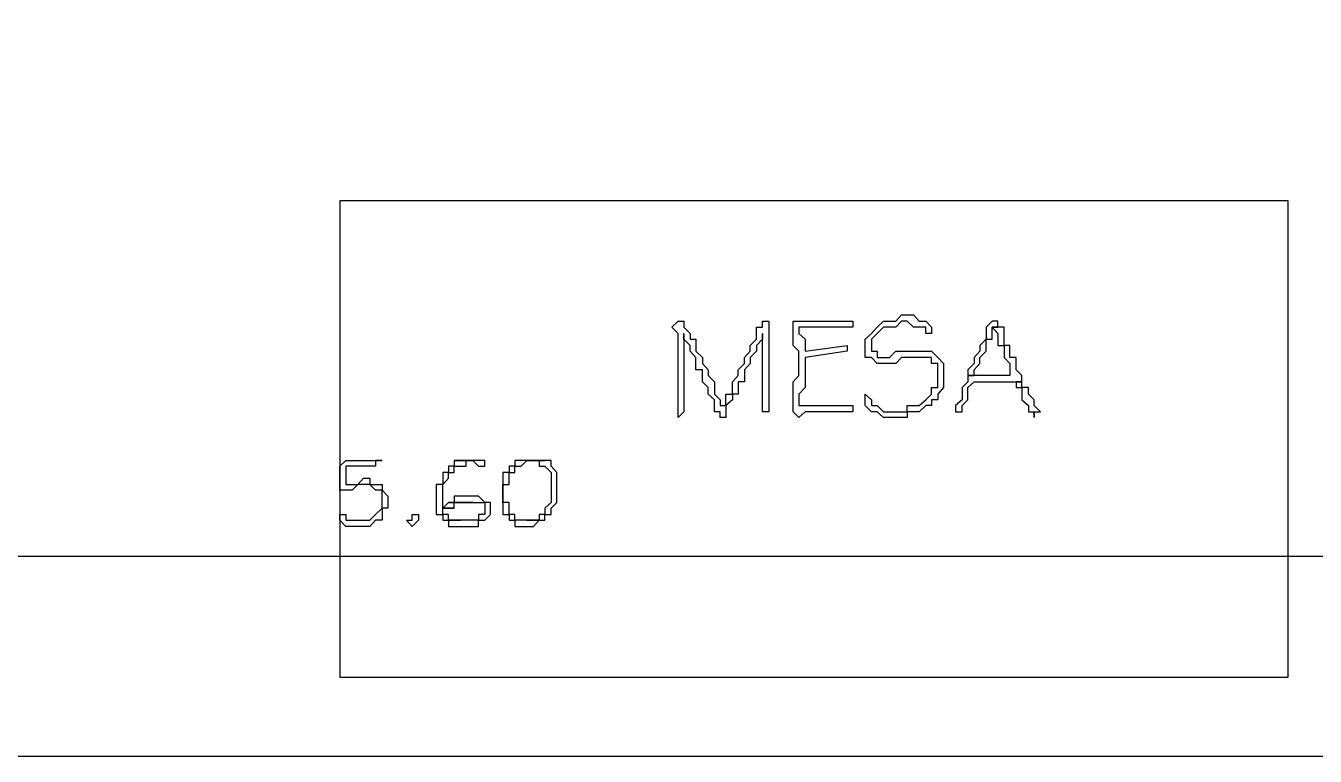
# Model space of a CAD drawing. Header units: millimetres. Extents: x -518.8 to -461.2, y 3.5 to 44.2.
# Drawn here: x -497.967 to -496.608, y 14.329 to 15.1 of the extents above; entities that cross this region are included whole.
import ezdxf

# ---------------------------------------------------------------- set-up
doc = ezdxf.new("R2010")
doc.units = ezdxf.units.MM
doc.header["$MEASUREMENT"] = 0
for name, color, linetype in [('10', 10, 'Continuous'), ('151', 151, 'Continuous'), ('16', 16, 'Continuous'), ('MYSOLIDS', 7, 'Continuous')]:
    doc.layers.add(name, color=color, linetype=linetype)

msp = doc.modelspace()

# ---------------------------------------------------------------- linework, layer by layer
at = {"layer": '10'}
msp.add_lwpolyline([(-500.3346, 15.8578), (-500.3346, 14.3293), (-500.3346, 14.3293), (-494.7203, 14.3293)], dxfattribs=at)
at = {"layer": '151'}
msp.add_lwpolyline([(-496.6361, 14.4127), (-496.6361, 14.915), (-497.6354, 14.915), (-497.6354, 14.4127), (-496.6361, 14.4127)], dxfattribs=at)
at = {"layer": '16'}
msp.add_lwpolyline([(-494.6692, 14.5398), (-500.3797, 14.5398)], dxfattribs=at)
at = {"layer": 'MYSOLIDS'}
for points in [[(-497.273, 14.7751), (-497.273, 14.7691), (-497.273, 14.7624), (-497.273, 14.7624), (-497.273, 14.7563), (-497.273, 14.7496), (-497.273, 14.7496), (-497.273, 14.7436), (-497.273, 14.7368), (-497.273, 14.7368), (-497.273, 14.7308), (-497.273, 14.7308), (-497.273, 14.724), (-497.273, 14.718), (-497.273, 14.7112), (-497.273, 14.7112), (-497.273, 14.7052), (-497.273, 14.6992), (-497.273, 14.6992), (-497.273, 14.6924), (-497.273, 14.6924), (-497.273, 14.6924), (-497.279, 14.6864), (-497.279, 14.6864), (-497.279, 14.6924), (-497.279, 14.6924), (-497.279, 14.6924), (-497.279, 14.6924), (-497.279, 14.6992), (-497.279, 14.6992), (-497.279, 14.6992), (-497.279, 14.7052), (-497.279, 14.7112), (-497.279, 14.7112), (-497.279, 14.718), (-497.279, 14.724), (-497.279, 14.7308), (-497.279, 14.7368), (-497.279, 14.7368), (-497.279, 14.7436), (-497.279, 14.7496), (-497.279, 14.7563), (-497.279, 14.7563), (-497.279, 14.7624), (-497.279, 14.7691), (-497.279, 14.7691), (-497.279, 14.7751), (-497.2857, 14.7819), (-497.2857, 14.7819), (-497.2857, 14.7819), (-497.2857, 14.7819), (-497.279, 14.7879), (-497.279, 14.7879), (-497.279, 14.7879), (-497.279, 14.7879), (-497.273, 14.7879), (-497.273, 14.7879), (-497.273, 14.7819), (-497.2662, 14.7751), (-497.2662, 14.7751), (-497.2662, 14.7691), (-497.2602, 14.7691), (-497.2602, 14.7624), (-497.2602, 14.7624), (-497.2602, 14.7563), (-497.2534, 14.7496), (-497.2534, 14.7496), (-497.2534, 14.7436), (-497.2474, 14.7368), (-497.2474, 14.7308), (-497.2474, 14.7308), (-497.2406, 14.724), (-497.2406, 14.724), (-497.2406, 14.718), (-497.2406, 14.7112), (-497.2346, 14.7052), (-497.2346, 14.7052), (-497.2346, 14.6992), (-497.2346, 14.6992), (-497.2286, 14.6992), (-497.2286, 14.7052), (-497.2286, 14.7052), (-497.2286, 14.7112), (-497.2218, 14.7112), (-497.2218, 14.718), (-497.2218, 14.724), (-497.2218, 14.724), (-497.2158, 14.7308), (-497.2158, 14.7368), (-497.2158, 14.7368), (-497.209, 14.7436), (-497.209, 14.7496), (-497.203, 14.7563), (-497.203, 14.7624), (-497.203, 14.7624), (-497.1963, 14.7691), (-497.1963, 14.7751), (-497.1963, 14.7751), (-497.1963, 14.7819), (-497.1902, 14.7819), (-497.1902, 14.7879), (-497.1902, 14.7879), (-497.1902, 14.7879), (-497.1902, 14.7879), (-497.1835, 14.7879), (-497.1835, 14.7879), (-497.1835, 14.7879), (-497.1835, 14.7879), (-497.1835, 14.6924), (-497.1835, 14.6924), (-497.1835, 14.6924), (-497.1835, 14.6924), (-497.1835, 14.6924), (-497.1902, 14.6924), (-497.1902, 14.6924), (-497.1902, 14.6924), (-497.1902, 14.6924), (-497.1902, 14.7751), (-497.1902, 14.7691), (-497.1963, 14.7624), (-497.1963, 14.7563), (-497.203, 14.7496), (-497.203, 14.7436), (-497.203, 14.7436), (-497.209, 14.7368), (-497.209, 14.7308), (-497.209, 14.724), (-497.2158, 14.724), (-497.2158, 14.718), (-497.2158, 14.718), (-497.2158, 14.7112), (-497.2218, 14.7112), (-497.2218, 14.7052), (-497.2218, 14.7052), (-497.2218, 14.7052), (-497.2286, 14.6992), (-497.2286, 14.6924), (-497.2286, 14.6864), (-497.2346, 14.6864), (-497.2346, 14.6864), (-497.2346, 14.6924), (-497.2346, 14.6924), (-497.2406, 14.6924), (-497.2406, 14.6992), (-497.2406, 14.6992), (-497.2406, 14.6992), (-497.2406, 14.7052), (-497.2474, 14.7112), (-497.2474, 14.718), (-497.2474, 14.718), (-497.2534, 14.724), (-497.2534, 14.7308), (-497.2534, 14.7368), (-497.2602, 14.7368), (-497.2602, 14.7436), (-497.2602, 14.7496), (-497.2602, 14.7496), (-497.2662, 14.7563), (-497.2662, 14.7624), (-497.2662, 14.7624), (-497.273, 14.7691), (-497.273, 14.7691), (-497.273, 14.7751), (-497.273, 14.7751), (-497.273, 14.7751), (-497.273, 14.7751), (-497.273, 14.7751)], [(-497.1451, 14.7563), (-497.1008, 14.7624), (-497.1008, 14.7624), (-497.1008, 14.7624), (-497.1008, 14.7624), (-497.1008, 14.7563), (-497.1008, 14.7563), (-497.1008, 14.7563), (-497.1008, 14.7563), (-497.1008, 14.7563), (-497.1008, 14.7563), (-497.1451, 14.7496), (-497.1451, 14.7496), (-497.1451, 14.7496), (-497.1451, 14.7436), (-497.1451, 14.7436), (-497.1451, 14.7436), (-497.1451, 14.7368), (-497.1451, 14.7308), (-497.1451, 14.724), (-497.1451, 14.724), (-497.1451, 14.718), (-497.1451, 14.718), (-497.1519, 14.7112), (-497.1519, 14.7052), (-497.1519, 14.7052), (-497.1519, 14.6992), (-497.1519, 14.6992), (-497.1451, 14.6992), (-497.1391, 14.6992), (-497.1331, 14.6992), (-497.1331, 14.6992), (-497.1263, 14.6992), (-497.1203, 14.6992), (-497.1203, 14.6992), (-497.1136, 14.6992), (-497.1075, 14.6992), (-497.1075, 14.6992), (-497.1008, 14.6992), (-497.1008, 14.6992), (-497.0948, 14.6992), (-497.0948, 14.6992), (-497.0948, 14.6992), (-497.0948, 14.6992), (-497.0948, 14.6924), (-497.1008, 14.6924), (-497.1075, 14.6924), (-497.1136, 14.6924), (-497.1136, 14.6924), (-497.1203, 14.6924), (-497.1203, 14.6924), (-497.1263, 14.6924), (-497.1331, 14.6924), (-497.1331, 14.6924), (-497.1391, 14.6924), (-497.1451, 14.6924), (-497.1451, 14.6924), (-497.1519, 14.6864), (-497.1519, 14.6864), (-497.1579, 14.6924), (-497.1579, 14.6924), (-497.1579, 14.6924), (-497.1579, 14.6924), (-497.1579, 14.6992), (-497.1579, 14.6992), (-497.1579, 14.7052), (-497.1579, 14.7112), (-497.1579, 14.7112), (-497.1579, 14.718), (-497.1579, 14.724), (-497.1519, 14.7308), (-497.1519, 14.7308), (-497.1519, 14.7368), (-497.1519, 14.7436), (-497.1519, 14.7436), (-497.1519, 14.7496), (-497.1519, 14.7563), (-497.1519, 14.7563), (-497.1579, 14.7624), (-497.1579, 14.7691), (-497.1579, 14.7751), (-497.1579, 14.7751), (-497.1579, 14.7819), (-497.1579, 14.7819), (-497.1579, 14.7819), (-497.1579, 14.7879), (-497.1579, 14.7879), (-497.1519, 14.7879), (-497.1519, 14.7879), (-497.1451, 14.7879), (-497.1391, 14.7879), (-497.1391, 14.7879), (-497.1391, 14.7879), (-497.1331, 14.7879), (-497.1263, 14.7879), (-497.1263, 14.7879), (-497.1203, 14.7879), (-497.1136, 14.7879), (-497.1075, 14.7879), (-497.1075, 14.7879), (-497.1008, 14.7879), (-497.1008, 14.7879), (-497.1008, 14.7879), (-497.0948, 14.7879), (-497.0948, 14.7879), (-497.0948, 14.7879), (-497.0948, 14.7879), (-497.0948, 14.7879), (-497.0948, 14.7819), (-497.1008, 14.7819), (-497.1008, 14.7819), (-497.1075, 14.7819), (-497.1136, 14.7819), (-497.1203, 14.7819), (-497.1263, 14.7819), (-497.1331, 14.7819), (-497.1391, 14.7819), (-497.1391, 14.7819), (-497.1451, 14.7819), (-497.1519, 14.7819), (-497.1519, 14.7751), (-497.1451, 14.7691), (-497.1451, 14.7691), (-497.1451, 14.7624), (-497.1451, 14.7624), (-497.1451, 14.7563), (-497.1451, 14.7563), (-497.1451, 14.7563), (-497.1451, 14.7563)], [(-497.0181, 14.7751), (-497.0181, 14.7751), (-497.0181, 14.7751), (-497.0181, 14.7819), (-497.0181, 14.7819), (-497.0248, 14.7819), (-497.0248, 14.7819), (-497.0308, 14.7819), (-497.0376, 14.7879), (-497.0376, 14.7879), (-497.0436, 14.7879), (-497.0496, 14.7819), (-497.0496, 14.7819), (-497.0564, 14.7819), (-497.0624, 14.7819), (-497.0624, 14.7819), (-497.0692, 14.7751), (-497.0692, 14.7751), (-497.0752, 14.7691), (-497.0752, 14.7624), (-497.0752, 14.7624), (-497.0752, 14.7563), (-497.0692, 14.7563), (-497.0692, 14.7496), (-497.0624, 14.7496), (-497.0624, 14.7496), (-497.0564, 14.7496), (-497.0564, 14.7496), (-497.0496, 14.7563), (-497.0436, 14.7563), (-497.0436, 14.7563), (-497.0376, 14.7563), (-497.0308, 14.7563), (-497.0248, 14.7563), (-497.0248, 14.7563), (-497.0181, 14.7563), (-497.0121, 14.7563), (-497.0121, 14.7563), (-497.0053, 14.7496), (-497.0053, 14.7496), (-497.0053, 14.7496), (-496.9993, 14.7436), (-496.9993, 14.7368), (-496.9993, 14.7308), (-496.9993, 14.7308), (-496.9993, 14.724), (-496.9993, 14.724), (-496.9993, 14.718), (-497.0053, 14.7112), (-497.0053, 14.7112), (-497.0053, 14.7052), (-497.0121, 14.7052), (-497.0121, 14.6992), (-497.0121, 14.6992), (-497.0181, 14.6992), (-497.0248, 14.6924), (-497.0248, 14.6924), (-497.0308, 14.6924), (-497.0376, 14.6924), (-497.0376, 14.6864), (-497.0436, 14.6864), (-497.0496, 14.6864), (-497.0564, 14.6864), (-497.0564, 14.6864), (-497.0624, 14.6864), (-497.0624, 14.6864), (-497.0692, 14.6924), (-497.0752, 14.6924), (-497.0752, 14.6924), (-497.082, 14.6992), (-497.082, 14.6992), (-497.082, 14.7052), (-497.082, 14.7052), (-497.082, 14.7052), (-497.082, 14.7052), (-497.082, 14.7112), (-497.082, 14.7112), (-497.0752, 14.7052), (-497.0752, 14.7052), (-497.0752, 14.7052), (-497.0752, 14.7052), (-497.0752, 14.6992), (-497.0692, 14.6992), (-497.0692, 14.6992), (-497.0624, 14.6924), (-497.0564, 14.6924), (-497.0564, 14.6924), (-497.0496, 14.6924), (-497.0436, 14.6924), (-497.0376, 14.6924), (-497.0376, 14.6992), (-497.0308, 14.6992), (-497.0248, 14.6992), (-497.0248, 14.6992), (-497.0181, 14.7052), (-497.0181, 14.7052), (-497.0181, 14.7052), (-497.0121, 14.7112), (-497.0121, 14.718), (-497.0053, 14.718), (-497.0053, 14.724), (-497.0053, 14.724), (-497.0053, 14.7308), (-497.0053, 14.7368), (-497.0053, 14.7436), (-497.0121, 14.7436), (-497.0121, 14.7436), (-497.0121, 14.7496), (-497.0181, 14.7496), (-497.0248, 14.7496), (-497.0248, 14.7496), (-497.0308, 14.7496), (-497.0308, 14.7496), (-497.0376, 14.7496), (-497.0436, 14.7496), (-497.0496, 14.7436), (-497.0564, 14.7436), (-497.0564, 14.7436), (-497.0624, 14.7436), (-497.0692, 14.7436), (-497.0692, 14.7436), (-497.0752, 14.7496), (-497.0752, 14.7496), (-497.082, 14.7496), (-497.082, 14.7563), (-497.082, 14.7624), (-497.082, 14.7624), (-497.082, 14.7691), (-497.082, 14.7691), (-497.0752, 14.7751), (-497.0752, 14.7751), (-497.0692, 14.7819), (-497.0692, 14.7819), (-497.0624, 14.7879), (-497.0624, 14.7879), (-497.0564, 14.7879), (-497.0496, 14.7879), (-497.0496, 14.7879), (-497.0436, 14.7947), (-497.0376, 14.7947), (-497.0376, 14.7947), (-497.0308, 14.7947), (-497.0248, 14.7879), (-497.0248, 14.7879), (-497.0181, 14.7879), (-497.0181, 14.7879), (-497.0121, 14.7819), (-497.0121, 14.7819), (-497.0121, 14.7751), (-497.0121, 14.7751), (-497.0181, 14.7751), (-497.0181, 14.7751), (-497.0181, 14.7751), (-497.0181, 14.7751), (-497.0181, 14.7751)], [(-496.9481, 14.7879), (-496.9481, 14.7879), (-496.9481, 14.7879), (-496.9481, 14.7879), (-496.9481, 14.7879), (-496.9542, 14.7819), (-496.9542, 14.7751), (-496.9542, 14.7691), (-496.9609, 14.7624), (-496.9609, 14.7563), (-496.9669, 14.7496), (-496.9669, 14.7496), (-496.9669, 14.7496), (-496.9669, 14.7436), (-496.9737, 14.7368), (-496.9737, 14.7308), (-496.9737, 14.7308), (-496.9669, 14.7308), (-496.9669, 14.7308), (-496.9669, 14.7368), (-496.9609, 14.7436), (-496.9609, 14.7436), (-496.9609, 14.7496), (-496.9609, 14.7496), (-496.9542, 14.7563), (-496.9542, 14.7563), (-496.9542, 14.7624), (-496.9542, 14.7691), (-496.9481, 14.7691), (-496.9481, 14.7751), (-496.9481, 14.7819), (-496.9421, 14.7819), (-496.9421, 14.7879), (-496.9421, 14.7879), (-496.9481, 14.7879), (-496.9481, 14.7879)], [(-496.9421, 14.7819), (-496.9481, 14.7819), (-496.9421, 14.7751), (-496.9421, 14.7751), (-496.9421, 14.7691), (-496.9421, 14.7624), (-496.9354, 14.7624), (-496.9354, 14.7563), (-496.9354, 14.7563), (-496.9354, 14.7496), (-496.9293, 14.7436), (-496.9293, 14.7436), (-496.9293, 14.7368), (-496.9293, 14.7308), (-496.9669, 14.7308), (-496.9737, 14.7308), (-496.9737, 14.724), (-496.9797, 14.718), (-496.9797, 14.718), (-496.9797, 14.7112), (-496.9797, 14.7112), (-496.9797, 14.7052), (-496.9865, 14.6992), (-496.9865, 14.6924), (-496.9865, 14.6924), (-496.9865, 14.6924), (-496.9797, 14.6924), (-496.9797, 14.6924), (-496.9797, 14.6924), (-496.9797, 14.6992), (-496.9737, 14.7052), (-496.9737, 14.7052), (-496.9737, 14.7112), (-496.9737, 14.7112), (-496.9737, 14.718), (-496.9669, 14.724), (-496.9226, 14.724), (-496.9166, 14.724), (-496.9166, 14.7308), (-496.9226, 14.7368), (-496.9226, 14.7368), (-496.9226, 14.7436), (-496.9226, 14.7496), (-496.9293, 14.7496), (-496.9293, 14.7563), (-496.9293, 14.7563), (-496.9293, 14.7624), (-496.9354, 14.7624), (-496.9354, 14.7691), (-496.9354, 14.7691), (-496.9354, 14.7751), (-496.9354, 14.7819), (-496.9421, 14.7819), (-496.9421, 14.7819)], [(-496.9166, 14.724), (-496.9226, 14.724), (-496.9226, 14.724), (-496.9226, 14.718), (-496.9166, 14.718), (-496.9166, 14.7112), (-496.9166, 14.7052), (-496.9098, 14.6992), (-496.9098, 14.6924), (-496.9038, 14.6924), (-496.9038, 14.6924), (-496.9038, 14.6864), (-496.9038, 14.6924), (-496.897, 14.6924), (-496.9038, 14.6992), (-496.9038, 14.6992), (-496.9038, 14.7052), (-496.9098, 14.7112), (-496.9098, 14.718), (-496.9166, 14.718), (-496.9166, 14.724), (-496.9166, 14.724)], [(-497.6293, 14.6353), (-497.6293, 14.6353), (-497.6293, 14.6285), (-497.6293, 14.6285), (-497.6293, 14.6225), (-497.6293, 14.6225), (-497.6293, 14.6157), (-497.6293, 14.6157), (-497.6293, 14.6157), (-497.6226, 14.6157), (-497.6226, 14.6157), (-497.6226, 14.6157), (-497.6166, 14.6157), (-497.6166, 14.6157), (-497.6105, 14.6225), (-497.6105, 14.6225), (-497.6105, 14.6225), (-497.6038, 14.6225), (-497.6038, 14.6157), (-497.5978, 14.6157), (-497.5978, 14.6157), (-497.591, 14.6157), (-497.591, 14.6157), (-497.591, 14.6097), (-497.591, 14.6097), (-497.585, 14.6037), (-497.585, 14.6037), (-497.585, 14.5969), (-497.585, 14.5969), (-497.585, 14.5969), (-497.585, 14.5909), (-497.585, 14.5909), (-497.591, 14.5909), (-497.591, 14.5842), (-497.591, 14.5842), (-497.591, 14.5782), (-497.5978, 14.5782), (-497.5978, 14.5782), (-497.5978, 14.5782), (-497.6038, 14.5714), (-497.6038, 14.5714), (-497.6105, 14.5714), (-497.6105, 14.5714), (-497.6166, 14.5714), (-497.6166, 14.5714), (-497.6226, 14.5714), (-497.6226, 14.5714), (-497.6293, 14.5714), (-497.6293, 14.5714), (-497.6293, 14.5714), (-497.6354, 14.5782), (-497.6354, 14.5782), (-497.6354, 14.5842), (-497.6354, 14.5842), (-497.6354, 14.5842), (-497.6354, 14.5842), (-497.6354, 14.5842), (-497.6293, 14.5842), (-497.6293, 14.5842), (-497.6293, 14.5782), (-497.6293, 14.5782), (-497.6293, 14.5782), (-497.6226, 14.5782), (-497.6226, 14.5782), (-497.6226, 14.5782), (-497.6166, 14.5782), (-497.6166, 14.5782), (-497.6166, 14.5782), (-497.6105, 14.5782), (-497.6105, 14.5782), (-497.6038, 14.5782), (-497.6038, 14.5782), (-497.5978, 14.5842), (-497.5978, 14.5842), (-497.5978, 14.5842), (-497.5978, 14.5842), (-497.591, 14.5909), (-497.591, 14.5909), (-497.591, 14.5969), (-497.591, 14.5969), (-497.591, 14.6037), (-497.591, 14.6037), (-497.591, 14.6097), (-497.5978, 14.6097), (-497.5978, 14.6097), (-497.5978, 14.6097), (-497.6038, 14.6157), (-497.6038, 14.6157), (-497.6105, 14.6157), (-497.6105, 14.6157), (-497.6105, 14.6157), (-497.6166, 14.6157), (-497.6166, 14.6157), (-497.6166, 14.6157), (-497.6226, 14.6097), (-497.6226, 14.6097), (-497.6293, 14.6097), (-497.6293, 14.6097), (-497.6293, 14.6097), (-497.6293, 14.6097), (-497.6354, 14.6097), (-497.6354, 14.6097), (-497.6354, 14.6097), (-497.6354, 14.6097), (-497.6354, 14.6157), (-497.6354, 14.6157), (-497.6354, 14.6225), (-497.6354, 14.6225), (-497.6354, 14.6285), (-497.6354, 14.6285), (-497.6354, 14.6353), (-497.6354, 14.6353), (-497.6354, 14.6353), (-497.6293, 14.6413), (-497.6293, 14.6413), (-497.6293, 14.6413), (-497.6293, 14.6413), (-497.6226, 14.6413), (-497.6226, 14.6413), (-497.6166, 14.6413), (-497.6166, 14.6413), (-497.6105, 14.6413), (-497.6105, 14.6413), (-497.6038, 14.6413), (-497.6038, 14.6413), (-497.5978, 14.6413), (-497.5978, 14.6413), (-497.5978, 14.6413), (-497.591, 14.6413), (-497.591, 14.6413), (-497.591, 14.6413), (-497.591, 14.6413), (-497.591, 14.6413), (-497.591, 14.6413), (-497.591, 14.6413), (-497.591, 14.6413), (-497.591, 14.6413), (-497.5978, 14.6413), (-497.5978, 14.6353), (-497.6038, 14.6353), (-497.6038, 14.6353), (-497.6105, 14.6353), (-497.6166, 14.6353), (-497.6226, 14.6353), (-497.6226, 14.6353), (-497.6293, 14.6353), (-497.6293, 14.6353), (-497.6293, 14.6353), (-497.6293, 14.6353), (-497.6293, 14.6353)], [(-497.5151, 14.6413), (-497.5151, 14.6353), (-497.5151, 14.6353), (-497.5211, 14.6353), (-497.5211, 14.6285), (-497.5211, 14.6285), (-497.5271, 14.6285), (-497.5271, 14.6285), (-497.5271, 14.6225), (-497.5271, 14.6225), (-497.5271, 14.6157), (-497.5339, 14.6157), (-497.5339, 14.6157), (-497.5339, 14.6097), (-497.5339, 14.6097), (-497.5339, 14.6037), (-497.5339, 14.6037), (-497.5339, 14.5969), (-497.5339, 14.5969), (-497.5339, 14.5909), (-497.5339, 14.5909), (-497.5339, 14.5842), (-497.5271, 14.5842), (-497.5271, 14.5842), (-497.5271, 14.5782), (-497.5271, 14.5782), (-497.5211, 14.5782), (-497.5083, 14.5782), (-497.5083, 14.5782), (-497.5151, 14.5782), (-497.5151, 14.5782), (-497.5211, 14.5782), (-497.5211, 14.5782), (-497.5211, 14.5842), (-497.5271, 14.5842), (-497.5271, 14.5909), (-497.5211, 14.5909), (-497.5211, 14.5909), (-497.5151, 14.5909), (-497.5271, 14.5909), (-497.5271, 14.5969), (-497.5271, 14.5969), (-497.5271, 14.5969), (-497.5271, 14.6037), (-497.5271, 14.6037), (-497.5271, 14.6097), (-497.5271, 14.6097), (-497.5271, 14.6157), (-497.5271, 14.6157), (-497.5271, 14.6157), (-497.5211, 14.6225), (-497.5211, 14.6225), (-497.5211, 14.6285), (-497.5151, 14.6285), (-497.5151, 14.6285), (-497.5151, 14.6353), (-497.5083, 14.6353), (-497.5083, 14.6353), (-497.5083, 14.6353), (-497.5023, 14.6353), (-497.5023, 14.6413), (-497.4955, 14.6413), (-497.5151, 14.6413), (-497.5151, 14.6413)], [(-497.4955, 14.6413), (-497.4955, 14.6413), (-497.5023, 14.6413), (-497.5023, 14.6413), (-497.5083, 14.6413), (-497.5083, 14.6413), (-497.5151, 14.6413), (-497.4955, 14.6413), (-497.4955, 14.6413), (-497.4895, 14.6353), (-497.4895, 14.6353), (-497.4827, 14.6353), (-497.4827, 14.6353), (-497.4827, 14.6353), (-497.4827, 14.6353), (-497.4827, 14.6353), (-497.4827, 14.6353), (-497.4827, 14.6353), (-497.4827, 14.6413), (-497.4827, 14.6413), (-497.4895, 14.6413), (-497.4895, 14.6413), (-497.4955, 14.6413), (-497.4955, 14.6413), (-497.4955, 14.6413)], [(-497.4316, 14.6413), (-497.4384, 14.6413), (-497.4384, 14.6413), (-497.4444, 14.6413), (-497.4444, 14.6413), (-497.4444, 14.6413), (-497.4511, 14.6413), (-497.4511, 14.6353), (-497.4572, 14.6353), (-497.4572, 14.6353), (-497.4572, 14.6285), (-497.4639, 14.6285), (-497.4639, 14.6225), (-497.4639, 14.6225), (-497.4639, 14.6225), (-497.4639, 14.6157), (-497.4639, 14.6157), (-497.4639, 14.6097), (-497.4639, 14.6097), (-497.4639, 14.6037), (-497.4639, 14.6037), (-497.4639, 14.6037), (-497.4639, 14.5969), (-497.4639, 14.5969), (-497.4639, 14.5909), (-497.4639, 14.5909), (-497.4639, 14.5842), (-497.4572, 14.5842), (-497.4572, 14.5782), (-497.4572, 14.5782), (-497.4572, 14.5782), (-497.4511, 14.5782), (-497.4511, 14.5714), (-497.4444, 14.5714), (-497.4444, 14.5714), (-497.4384, 14.5714), (-497.4384, 14.5714), (-497.4384, 14.5714), (-497.4316, 14.5714), (-497.4316, 14.5714), (-497.4256, 14.5782), (-497.4256, 14.5782), (-497.4384, 14.5782), (-497.4384, 14.5782), (-497.4384, 14.5782), (-497.4444, 14.5782), (-497.4444, 14.5782), (-497.4511, 14.5782), (-497.4511, 14.5842), (-497.4572, 14.5842), (-497.4572, 14.5842), (-497.4572, 14.5909), (-497.4572, 14.5909), (-497.4572, 14.5969), (-497.4639, 14.5969), (-497.4639, 14.6037), (-497.4639, 14.6037), (-497.4639, 14.6037), (-497.4639, 14.6097), (-497.4639, 14.6157), (-497.4572, 14.6157), (-497.4572, 14.6225), (-497.4572, 14.6225), (-497.4572, 14.6225), (-497.4572, 14.6285), (-497.4511, 14.6285), (-497.4511, 14.6285), (-497.4511, 14.6353), (-497.4511, 14.6353), (-497.4444, 14.6353), (-497.4444, 14.6353), (-497.4384, 14.6413), (-497.4384, 14.6413), (-497.4316, 14.6413), (-497.4196, 14.6413), (-497.4196, 14.6413), (-497.4256, 14.6413), (-497.4256, 14.6413), (-497.4316, 14.6413), (-497.4316, 14.6413), (-497.4316, 14.6413)], [(-497.4196, 14.6413), (-497.4316, 14.6413), (-497.4316, 14.6413), (-497.4256, 14.6413), (-497.4256, 14.6353), (-497.4196, 14.6353), (-497.4196, 14.6353), (-497.4196, 14.6353), (-497.4128, 14.6285), (-497.4128, 14.6285), (-497.4128, 14.6285), (-497.4128, 14.6225), (-497.4128, 14.6225), (-497.4128, 14.6157), (-497.4128, 14.6097), (-497.4128, 14.6097), (-497.4128, 14.6097), (-497.4128, 14.6037), (-497.4128, 14.6037), (-497.4128, 14.5969), (-497.4128, 14.5969), (-497.4128, 14.5969), (-497.4128, 14.5969), (-497.4196, 14.5909), (-497.4196, 14.5909), (-497.4196, 14.5842), (-497.4256, 14.5842), (-497.4256, 14.5842), (-497.4256, 14.5782), (-497.4316, 14.5782), (-497.4316, 14.5782), (-497.4316, 14.5782), (-497.4384, 14.5782), (-497.4256, 14.5782), (-497.4196, 14.5782), (-497.4196, 14.5782), (-497.4196, 14.5842), (-497.4128, 14.5842), (-497.4128, 14.5842), (-497.4128, 14.5909), (-497.4128, 14.5909), (-497.4068, 14.5969), (-497.4068, 14.5969), (-497.4068, 14.6037), (-497.4068, 14.6037), (-497.4068, 14.6097), (-497.4068, 14.6097), (-497.4068, 14.6157), (-497.4068, 14.6157), (-497.4068, 14.6225), (-497.4068, 14.6225), (-497.4068, 14.6285), (-497.4068, 14.6285), (-497.4068, 14.6285), (-497.4128, 14.6353), (-497.4128, 14.6353), (-497.4128, 14.6353), (-497.4128, 14.6413), (-497.4196, 14.6413), (-497.4196, 14.6413)], [(-497.5211, 14.5969), (-497.5211, 14.5969), (-497.5211, 14.5969), (-497.5271, 14.5909), (-497.5151, 14.5909), (-497.5151, 14.5969), (-497.5083, 14.5969), (-497.5083, 14.5969), (-497.5083, 14.5969), (-497.5023, 14.5969), (-497.5023, 14.5969), (-497.4955, 14.5969), (-497.5211, 14.5969), (-497.5211, 14.5969)], [(-497.4955, 14.6037), (-497.5023, 14.6037), (-497.5023, 14.6037), (-497.5083, 14.6037), (-497.5083, 14.6037), (-497.5151, 14.6037), (-497.5151, 14.6037), (-497.5151, 14.5969), (-497.5211, 14.5969), (-497.4955, 14.5969), (-497.4955, 14.5969), (-497.4955, 14.5969), (-497.4895, 14.5969), (-497.4895, 14.5969), (-497.4827, 14.5969), (-497.4827, 14.5909), (-497.4827, 14.5909), (-497.4827, 14.5842), (-497.4827, 14.5842), (-497.4895, 14.5842), (-497.4895, 14.5782), (-497.4895, 14.5782), (-497.4955, 14.5782), (-497.4955, 14.5782), (-497.5023, 14.5782), (-497.5023, 14.5782), (-497.5083, 14.5782), (-497.5211, 14.5782), (-497.5211, 14.5714), (-497.5151, 14.5714), (-497.5151, 14.5714), (-497.5083, 14.5714), (-497.5083, 14.5714), (-497.5023, 14.5714), (-497.5023, 14.5714), (-497.4955, 14.5714), (-497.4955, 14.5714), (-497.4895, 14.5714), (-497.4895, 14.5782), (-497.4895, 14.5782), (-497.4895, 14.5782), (-497.4827, 14.5782), (-497.4827, 14.5782), (-497.4767, 14.5842), (-497.4767, 14.5842), (-497.4767, 14.5909), (-497.4767, 14.5909), (-497.4767, 14.5969), (-497.4827, 14.5969), (-497.4827, 14.5969), (-497.4827, 14.5969), (-497.4895, 14.6037), (-497.4895, 14.6037), (-497.4955, 14.6037), (-497.4955, 14.6037), (-497.4955, 14.6037)], [(-497.5594, 14.5714), (-497.5594, 14.5714), (-497.5594, 14.5714), (-497.5654, 14.5782), (-497.5654, 14.5782), (-497.5594, 14.5782), (-497.5594, 14.5842), (-497.5594, 14.5842), (-497.5594, 14.5842), (-497.5527, 14.5842), (-497.5527, 14.5842), (-497.5527, 14.5782), (-497.5527, 14.5782), (-497.5527, 14.5782), (-497.5527, 14.5782), (-497.5594, 14.5714), (-497.5594, 14.5714), (-497.5594, 14.5714), (-497.5594, 14.5714), (-497.5594, 14.5714)]]:
    msp.add_lwpolyline(points, dxfattribs=at)

doc.saveas('drawing.dxf')
